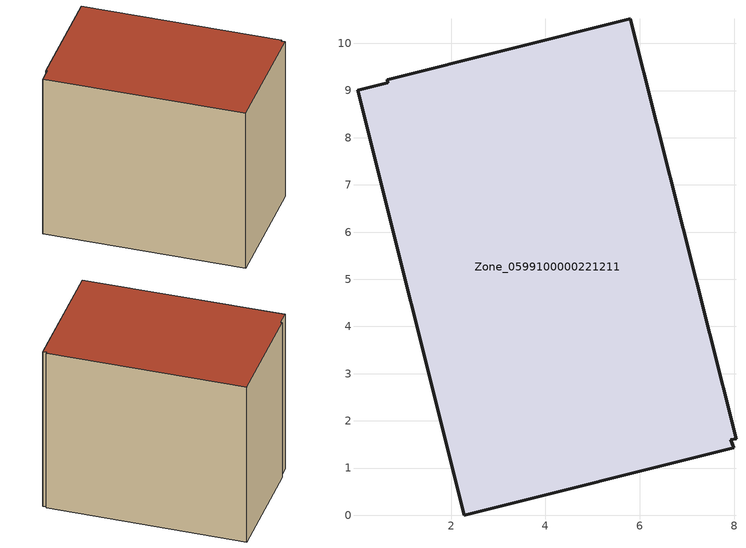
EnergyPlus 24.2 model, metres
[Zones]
Zone_0599100000221211
 floor ground (C_G): 0.66,9.16 0.65,9.23 5.8,10.52 8.04,1.62 7.93,1.6 7.99,1.43 2.28,0 0.02,9 z0
 wall outside (C_F): 7.93,1.6 8.04,1.62 5.8,10.52 0.65,9.23 0.66,9.16 0.02,9 2.28,0 7.99,1.43 7.93,1.6 z0:8.14
 roof outside (C_R): 0.66,9.16 0.02,9 2.28,0 7.99,1.43 7.93,1.6 8.04,1.62 5.8,10.52 0.65,9.23 z8.14
[BUILDING]
Pand.0599100000221211: North Axis=0; Terrain=City; Loads Convergence Tolerance Value=0.04; Temperature Convergence Tolerance Value=0.4; Solar Distribution=FullExterior; Maximum Number of Warmup Days=25; Minimum Number of Warmup Days=1
[Site:Location]
Rotterdam.The.Hague.AP_ZH_NLD Design_Conditions: Latitude=51.96; Longitude=4.45; Time Zone=1; Elevation=-4.5
[SITE:GROUNDTEMPERATURE:BUILDINGSURFACE]
18, 18, 18, 18, 18, 18, 18, 18, 18, 18, 18, 18
[MATERIAL] Thermal Absorptance=0.9; Solar Absorptance=0.7; Visible Absorptance=0.7
Name | Roughness | Thickness | Conductivity | Density | Specific Heat
G.TI.1965-1974 | MediumSmooth | 0.15 | 0.882353 | 540 | 1210
F.TI.1965-1974 | Rough | 0.3 | 0.697674 | 1920 | 840
R.TI.1965-1974 | MediumRough | 0.2 | 0.232558 | 1500 | 1000
[CONSTRUCTION]
C_G: G.TI.1965-1974
C_F: F.TI.1965-1974
C_R: R.TI.1965-1974
[ZONE]
Zone_0599100000221211: Type=1; Multiplier=1; Ceiling Height=Autocalculate; Volume=Autocalculate; Floor Area=autocalculate; Part of Total Floor Area=Yes
[ZONEINFILTRATION:DESIGNFLOWRATE]
Infil_Zone_0599100000221211: Zone or ZoneList or Space or SpaceList=Zone_0599100000221211; Schedule=AlwaysOn; Design Flow Rate Calculation Method=Flow/Area; Flow Rate per Floor Area=0.003; Constant Term Coefficient=1; Temperature Term Coefficient=0; Velocity Term Coefficient=0; Velocity Squared Term Coefficient=0
[HVACTEMPLATE:ZONE:IDEALLOADSAIRSYSTEM]
Zone_0599100000221211: Maximum Heating Supply Air Temperature=50; Minimum Cooling Supply Air Temperature=13; Maximum Heating Supply Air Humidity Ratio=0.0156; Minimum Cooling Supply Air Humidity Ratio=0.0077; Heating Limit=NoLimit; Cooling Limit=NoLimit; Dehumidification Control Type=ConstantSensibleHeatRatio; Cooling Sensible Heat Ratio=0.7; Dehumidification Setpoint=60; Humidification Control Type=None; Humidification Setpoint=30; Outdoor Air Method=None; Outdoor Air Flow Rate per Person=0.00944; Outdoor Air Flow Rate per Zone Floor Area=0; Outdoor Air Flow Rate per Zone=0; Demand Controlled Ventilation Type=None; Outdoor Air Economizer Type=NoEconomizer; Heat Recovery Type=None; Sensible Heat Recovery Effectiveness=0.7; Latent Heat Recovery Effectiveness=0.65
[ZONECONTROL:THERMOSTAT]
ThermostatControl_Zone_0599100000221211: Zone or ZoneList=Zone_0599100000221211; Control Type Schedule=DualSetpointControlType; Control 1=Thermostat_Zone_0599100000221211; Temperature Difference Between Cutout And Setpoint=0
[THERMOSTATSETPOINT:DUALSETPOINT]
Thermostat_Zone_0599100000221211: Heating Setpoint Temperature Schedule=HeatingSetpoint_Zone_0599100000221211; Cooling Setpoint Temperature Schedule=CoolingSetpoint_Zone_0599100000221211
[SCHEDULE:COMPACT]
HeatingSetpoint_Zone_0599100000221211: Through: 12/31, For: AllDays, Until: 24:00, 21
CoolingSetpoint_Zone_0599100000221211: Through: 12/31, For: AllDays, Until: 24:00, 24
DualSetpointControlType: Through: 12/31, For: AllDays, Until: 24:00, 4
AlwaysOn: Through: 12/31, For: AllDays, Until: 24:00, 1
